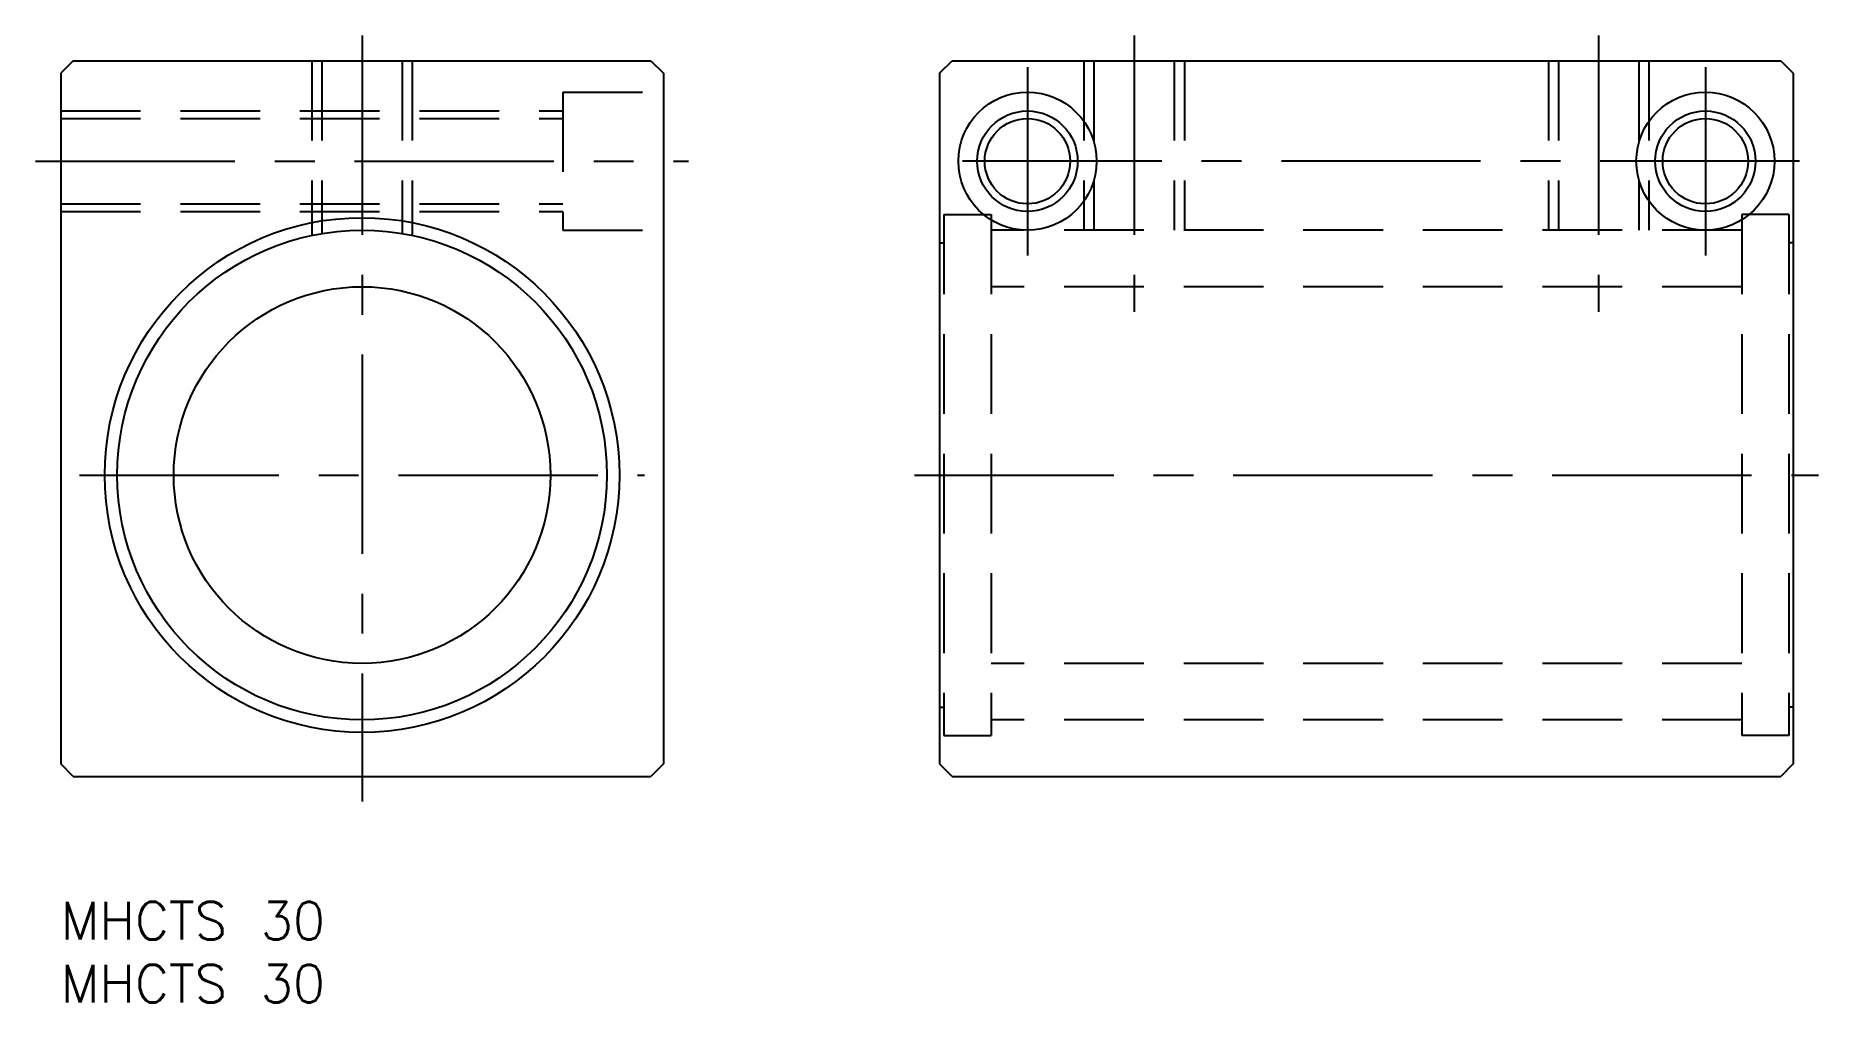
# Model space of a CAD drawing. Extents: x -2 to 140, y -8 to 69.
import ezdxf

# ---------------------------------------------------------------- set-up
doc = ezdxf.new("R2010")
doc.units = 0
doc.header["$LTSCALE"] = 0.5
doc.linetypes.add('CENTER', pattern=[50.8, 31.75, -6.35, 6.35, -6.35])
doc.linetypes.add('DASHED', pattern=[19.05, 12.7, -6.35])
for name, color, linetype in [('MSM_CENTER', 1, 'CENTER'), ('MSM_CONTINUOUS', 7, 'CONTINUOUS'), ('MSM_DASHED', 4, 'DASHED'), ('MSM_NARROW', 5, 'CONTINUOUS'), ('MSM_PART_NUMBER', 7, 'CONTINUOUS')]:
    doc.layers.add(name, color=color, linetype=linetype)
doc.styles.get("Standard").update_dxf_attribs({"font": 'txt.shx', "height": 3, "bigfont": 'bigfont.shx'})

msp = doc.modelspace()

# ---------------------------------------------------------------- linework, layer by layer
at = {"layer": 'MSM_CENTER'}
for p, q in [((24, 69), (24, 8)), ((85.5, 69), (85.5, 47)), ((122.5, 69), (122.5, 47)), ((77, 66.5), (77, 51.5)), ((131, 66.5), (131, 51.5)), ((-2, 59), (50, 59)), ((138.5, 59), (69.5, 59)), ((1.5, 34), (46.5, 34)), ((68, 34), (140, 34))]:
    msp.add_line(p, q, dxfattribs=at)
at = {"layer": 'MSM_CONTINUOUS'}
for p, q in [((1, 67), (0, 66)), ((1, 67), (47, 67)), ((9.5, 67), (9.5, 67)), ((47, 67), (48, 66)), ((70, 66), (71, 67)), ((71, 67), (137, 67)), ((137, 67), (138, 66)), ((0, 66), (0, 11)), ((48, 66), (48, 11)), ((70, 66), (70, 11)), ((138, 66), (138, 11)), ((1, 10), (0, 11)), ((1, 10), (47, 10)), ((48, 11), (47, 10)), ((71, 10), (70, 11)), ((71, 10), (137, 10)), ((138, 11), (137, 10))]:
    msp.add_line(p, q, dxfattribs=at)
for centre, radius in [((77, 59), 5.5), ((131, 59), 5.5), ((77, 59), 3.4), ((131, 59), 3.4), ((24, 34), 20.5), ((24, 34), 19.5), ((24, 34), 15)]:
    msp.add_circle(centre, radius, dxfattribs=at)
at = {"layer": 'MSM_DASHED'}
for p, q in [((20, 67), (20, 53.09)), ((20.8, 67), (20.8, 53.24)), ((27.2, 67), (27.2, 53.24)), ((28, 67), (28, 53.09)), ((81.5, 67), (81.5, 53.5)), ((82.3, 67), (82.3, 53.5)), ((88.7, 67), (88.7, 53.5)), ((89.5, 67), (89.5, 53.5)), ((118.5, 67), (118.5, 53.5)), ((119.3, 67), (119.3, 53.5)), ((125.7, 67), (125.7, 53.5)), ((126.5, 67), (126.5, 53.5)), ((40, 64.5), (40, 53.5)), ((40, 64.5), (48, 64.5)), ((0, 63), (40, 63)), ((0, 62.4), (40, 62.4)), ((0, 55.6), (40, 55.6)), ((0, 55), (40, 55)), ((70.35, 54.75), (70.35, 13.25)), ((70.35, 54.75), (74.1, 54.75)), ((74.1, 54.75), (74.1, 13.25)), ((133.9, 54.75), (133.9, 13.25)), ((137.65, 54.75), (133.9, 54.75)), ((137.65, 54.75), (137.65, 13.25)), ((40, 53.5), (48, 53.5)), ((133.9, 53.5), (74.1, 53.5)), ((70, 52.5), (70.35, 52.5)), ((138, 52.5), (137.65, 52.5)), ((133.9, 49), (74.1, 49)), ((133.9, 19), (74.1, 19)), ((70, 15.5), (70.35, 15.5)), ((133.9, 14.5), (74.1, 14.5)), ((138, 15.5), (137.65, 15.5)), ((70.35, 13.25), (74.1, 13.25)), ((137.65, 13.25), (133.9, 13.25))]:
    msp.add_line(p, q, dxfattribs=at)
at = {"layer": 'MSM_NARROW'}
for centre in [(77, 59), (131, 59)]:
    msp.add_circle(centre, 4, dxfattribs=at)

# ---------------------------------------------------------------- texts
at = {"layer": 'MSM_PART_NUMBER'}
for p in [(0, -3), (0, -8)]:
    msp.add_text('MHCTS 30', height=3, dxfattribs=at).set_placement(p)

doc.saveas('drawing.dxf')
